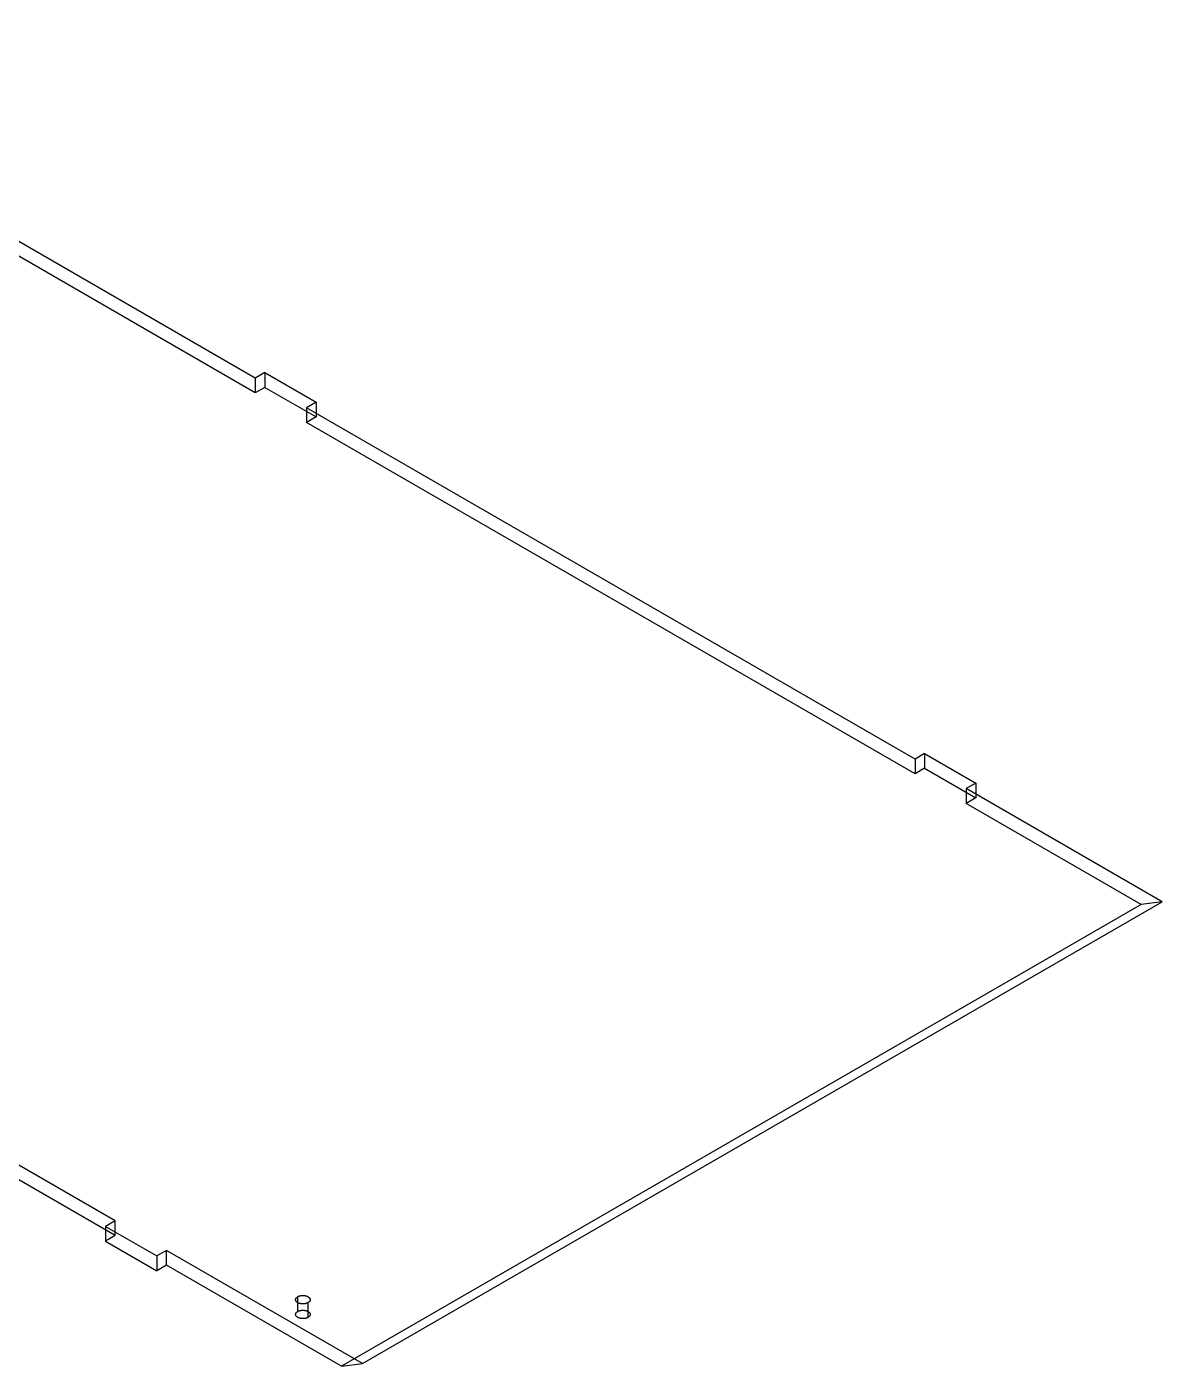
# Model space of a CAD drawing. Header units: inches. Extents: x 2 to 168, y 2 to 108.
# Drawn here: x 156.7 to 161.53, y 53.86 to 59.55 of the extents above; entities that cross this region are included whole.
import ezdxf

# ---------------------------------------------------------------- set-up
doc = ezdxf.new("R2010")
doc.units = ezdxf.units.IN
doc.header["$MEASUREMENT"] = 0

msp = doc.modelspace()

# ---------------------------------------------------------------- linework, layer by layer
at = {"layer": 'OUTLINE'}
for p, q in [((157.6733, 58.0586), (155.087, 59.5519)), ((157.6733, 57.9958), (155.087, 59.4891)), ((157.7141, 58.0822), (157.6733, 58.0586)), ((157.7141, 58.0822), (157.7141, 58.0193)), ((157.7141, 58.0822), (157.9317, 57.9565)), ((157.6733, 58.0586), (157.6733, 57.9958)), ((157.7141, 58.0193), (157.6733, 57.9958)), ((157.7141, 58.0193), (157.9317, 57.8937)), ((157.9317, 57.9565), (157.8909, 57.933)), ((157.9317, 57.9565), (157.9317, 57.8937)), ((157.8909, 57.933), (157.8909, 57.8702)), ((160.4773, 56.4397), (157.8909, 57.933)), ((157.9317, 57.8937), (157.8909, 57.8702)), ((160.4773, 56.3769), (157.8909, 57.8702)), ((160.5181, 56.4632), (160.4773, 56.4397)), ((160.4773, 56.4397), (160.4773, 56.3769)), ((160.5181, 56.4632), (160.7357, 56.3376)), ((160.5181, 56.4632), (160.5181, 56.4004)), ((160.5181, 56.4004), (160.4773, 56.3769)), ((160.5181, 56.4004), (160.7357, 56.2748)), ((160.7357, 56.3376), (160.6949, 56.3141)), ((160.6949, 56.3141), (160.6949, 56.2513)), ((161.5278, 55.8332), (160.6949, 56.3141)), ((160.7357, 56.3376), (160.7357, 56.2748)), ((160.7357, 56.2748), (160.6949, 56.2513)), ((161.4387, 55.8218), (160.6949, 56.2513)), ((157.0777, 54.4769), (154.4913, 55.9702)), ((157.0777, 54.4141), (154.4913, 55.9073)), ((161.4387, 55.8218), (158.0391, 53.859)), ((158.1282, 53.8704), (161.5278, 55.8332)), ((161.5278, 55.8332), (161.4387, 55.8218)), ((157.0777, 54.4769), (157.0369, 54.4533)), ((157.0369, 54.4533), (157.0369, 54.3905)), ((157.0369, 54.4533), (157.2545, 54.3277)), ((157.0777, 54.4141), (157.0777, 54.4769)), ((157.0777, 54.4141), (157.0369, 54.3905)), ((157.0369, 54.3905), (157.2545, 54.2649)), ((157.2953, 54.3512), (157.2545, 54.3277)), ((157.2545, 54.3277), (157.2545, 54.2649)), ((157.2953, 54.2884), (157.2953, 54.3512)), ((158.1282, 53.8704), (157.2953, 54.3512)), ((157.2953, 54.2884), (157.2545, 54.2649)), ((158.0391, 53.859), (157.2953, 54.2884)), ((157.8447, 54.1427), (157.8448, 54.1435)), ((157.8447, 54.1418), (157.8447, 54.1427)), ((157.8447, 54.1409), (157.8447, 54.1418)), ((157.8448, 54.14), (157.8447, 54.1409)), ((157.8448, 54.1435), (157.845, 54.1444)), ((157.845, 54.1392), (157.8448, 54.14)), ((157.845, 54.1444), (157.8453, 54.1453)), ((157.8453, 54.1453), (157.8456, 54.1461)), ((157.8456, 54.1461), (157.846, 54.147)), ((157.846, 54.147), (157.8465, 54.1478)), ((157.8465, 54.1478), (157.847, 54.1486)), ((157.847, 54.1486), (157.8476, 54.1494)), ((157.8476, 54.1494), (157.8483, 54.1502)), ((157.8483, 54.1502), (157.8491, 54.151)), ((157.8491, 54.151), (157.8499, 54.1517)), ((157.8499, 54.1517), (157.8508, 54.1524)), ((157.8508, 54.1524), (157.8517, 54.1531)), ((157.8517, 54.1531), (157.8527, 54.1538)), ((157.8527, 54.1538), (157.8537, 54.1544)), ((157.8537, 54.1544), (157.8548, 54.155)), ((157.8537, 54.0916), (157.8537, 54.1544)), ((157.8548, 54.155), (157.856, 54.1556)), ((157.856, 54.1556), (157.8572, 54.1561)), ((157.8572, 54.1561), (157.8584, 54.1566)), ((157.8584, 54.1566), (157.8597, 54.1571)), ((157.8597, 54.1571), (157.861, 54.1575)), ((157.861, 54.1575), (157.8624, 54.1579)), ((157.8624, 54.1579), (157.8638, 54.1583)), ((157.8638, 54.1583), (157.8652, 54.1586)), ((157.8652, 54.1586), (157.8666, 54.1589)), ((157.8666, 54.1589), (157.8681, 54.1591)), ((157.8681, 54.1591), (157.8696, 54.1593)), ((157.8696, 54.1593), (157.8711, 54.1595)), ((157.8711, 54.1595), (157.8726, 54.1596)), ((157.8726, 54.1596), (157.8741, 54.1596)), ((157.8741, 54.1596), (157.8756, 54.1597)), ((157.8756, 54.1597), (157.8771, 54.1596)), ((157.8771, 54.1596), (157.8786, 54.1596)), ((157.8786, 54.1596), (157.8801, 54.1595)), ((157.8801, 54.1595), (157.8816, 54.1593)), ((157.8816, 54.1593), (157.8831, 54.1591)), ((157.8831, 54.1591), (157.8846, 54.1589)), ((157.8846, 54.1589), (157.886, 54.1586)), ((157.886, 54.1586), (157.8874, 54.1583)), ((157.8874, 54.1583), (157.8888, 54.1579)), ((157.8888, 54.1579), (157.8902, 54.1575)), ((157.8902, 54.1575), (157.8915, 54.1571)), ((157.8915, 54.1571), (157.8928, 54.1566)), ((157.8928, 54.1566), (157.894, 54.1561)), ((157.894, 54.1561), (157.8952, 54.1556)), ((157.8952, 54.1556), (157.8964, 54.155)), ((157.8964, 54.155), (157.8975, 54.1544)), ((157.8975, 54.1544), (157.8985, 54.1538)), ((157.8985, 54.1538), (157.8995, 54.1531)), ((157.8995, 54.1531), (157.9004, 54.1524)), ((157.9004, 54.1524), (157.9013, 54.1517)), ((157.9013, 54.1517), (157.9021, 54.151)), ((157.9021, 54.151), (157.9029, 54.1502)), ((157.9029, 54.1502), (157.9036, 54.1494)), ((157.9036, 54.1494), (157.9042, 54.1486)), ((157.9042, 54.1486), (157.9047, 54.1478)), ((157.9047, 54.1478), (157.9052, 54.147)), ((157.9052, 54.147), (157.9056, 54.1461)), ((157.9056, 54.1461), (157.9059, 54.1453)), ((157.9059, 54.1453), (157.9062, 54.1444)), ((157.9062, 54.1444), (157.9064, 54.1435)), ((157.9064, 54.14), (157.9062, 54.1392)), ((157.9064, 54.1435), (157.9065, 54.1427)), ((157.9065, 54.1409), (157.9064, 54.14)), ((157.9065, 54.1427), (157.9065, 54.1418)), ((157.9065, 54.1418), (157.9065, 54.1409)), ((157.8453, 54.1383), (157.845, 54.1392)), ((157.8456, 54.1375), (157.8453, 54.1383)), ((157.8453, 54.0825), (157.8456, 54.0833)), ((157.846, 54.1366), (157.8456, 54.1375)), ((157.8456, 54.0833), (157.846, 54.0842)), ((157.8465, 54.1358), (157.846, 54.1366)), ((157.846, 54.0842), (157.8465, 54.085)), ((157.847, 54.135), (157.8465, 54.1358)), ((157.8465, 54.085), (157.847, 54.0858)), ((157.8476, 54.1342), (157.847, 54.135)), ((157.847, 54.0858), (157.8476, 54.0866)), ((157.8483, 54.1334), (157.8476, 54.1342)), ((157.8476, 54.0866), (157.8483, 54.0874)), ((157.8491, 54.1326), (157.8483, 54.1334)), ((157.8483, 54.0874), (157.8491, 54.0882)), ((157.8499, 54.1319), (157.8491, 54.1326)), ((157.8491, 54.0882), (157.8499, 54.0889)), ((157.8508, 54.1312), (157.8499, 54.1319)), ((157.8499, 54.0889), (157.8508, 54.0896)), ((157.8517, 54.1305), (157.8508, 54.1312)), ((157.8508, 54.0896), (157.8517, 54.0903)), ((157.8527, 54.1298), (157.8517, 54.1305)), ((157.8517, 54.0903), (157.8527, 54.091)), ((157.8537, 54.1292), (157.8527, 54.1298)), ((157.8527, 54.091), (157.8537, 54.0916)), ((157.8548, 54.1286), (157.8537, 54.1292)), ((157.8537, 54.0916), (157.8548, 54.0922)), ((157.856, 54.128), (157.8548, 54.1286)), ((157.8548, 54.0922), (157.856, 54.0928)), ((157.8572, 54.1275), (157.856, 54.128)), ((157.856, 54.0928), (157.8572, 54.0933)), ((157.8584, 54.127), (157.8572, 54.1275)), ((157.8572, 54.0933), (157.8584, 54.0938)), ((157.8597, 54.1265), (157.8584, 54.127)), ((157.8584, 54.0938), (157.8597, 54.0943)), ((157.861, 54.1261), (157.8597, 54.1265)), ((157.8597, 54.0943), (157.861, 54.0947)), ((157.8624, 54.1257), (157.861, 54.1261)), ((157.861, 54.0947), (157.8624, 54.0951)), ((157.8638, 54.1253), (157.8624, 54.1257)), ((157.8624, 54.0951), (157.8638, 54.0955)), ((157.8652, 54.125), (157.8638, 54.1253)), ((157.8638, 54.0955), (157.8652, 54.0958)), ((157.8666, 54.1247), (157.8652, 54.125)), ((157.8652, 54.0958), (157.8666, 54.0961)), ((157.8681, 54.1245), (157.8666, 54.1247)), ((157.8666, 54.0961), (157.8681, 54.0963)), ((157.8696, 54.1243), (157.8681, 54.1245)), ((157.8681, 54.0963), (157.8696, 54.0965)), ((157.8711, 54.1241), (157.8696, 54.1243)), ((157.8696, 54.0965), (157.8711, 54.0966)), ((157.8726, 54.124), (157.8711, 54.1241)), ((157.8711, 54.0966), (157.8726, 54.0968)), ((157.8741, 54.124), (157.8726, 54.124)), ((157.8726, 54.0968), (157.8741, 54.0968)), ((157.8756, 54.1239), (157.8741, 54.124)), ((157.8741, 54.0968), (157.8756, 54.0968)), ((157.8771, 54.124), (157.8756, 54.1239)), ((157.8756, 54.0968), (157.8771, 54.0968)), ((157.8786, 54.124), (157.8771, 54.124)), ((157.8771, 54.0968), (157.8786, 54.0968)), ((157.8801, 54.1241), (157.8786, 54.124)), ((157.8786, 54.0968), (157.8801, 54.0966)), ((157.8816, 54.1243), (157.8801, 54.1241)), ((157.8801, 54.0966), (157.8816, 54.0965)), ((157.8831, 54.1245), (157.8816, 54.1243)), ((157.8816, 54.0965), (157.8831, 54.0963)), ((157.8846, 54.1247), (157.8831, 54.1245)), ((157.8831, 54.0963), (157.8846, 54.0961)), ((157.886, 54.125), (157.8846, 54.1247)), ((157.8846, 54.0961), (157.886, 54.0958)), ((157.8874, 54.1253), (157.886, 54.125)), ((157.886, 54.0958), (157.8874, 54.0955)), ((157.8888, 54.1257), (157.8874, 54.1253)), ((157.8874, 54.0955), (157.8888, 54.0951)), ((157.8902, 54.1261), (157.8888, 54.1257)), ((157.8888, 54.0951), (157.8902, 54.0947)), ((157.8915, 54.1265), (157.8902, 54.1261)), ((157.8902, 54.0947), (157.8915, 54.0943)), ((157.8928, 54.127), (157.8915, 54.1265)), ((157.8915, 54.0943), (157.8928, 54.0938)), ((157.894, 54.1275), (157.8928, 54.127)), ((157.8928, 54.0938), (157.894, 54.0933)), ((157.8952, 54.128), (157.894, 54.1275)), ((157.894, 54.0933), (157.8952, 54.0928)), ((157.8964, 54.1286), (157.8952, 54.128)), ((157.8952, 54.0928), (157.8964, 54.0922)), ((157.8975, 54.1292), (157.8964, 54.1286)), ((157.8964, 54.0922), (157.8975, 54.0916)), ((157.8985, 54.1298), (157.8975, 54.1292)), ((157.8975, 54.0664), (157.8975, 54.1292)), ((157.8975, 54.0916), (157.8985, 54.091)), ((157.8995, 54.1305), (157.8985, 54.1298)), ((157.8985, 54.091), (157.8995, 54.0903)), ((157.9004, 54.1312), (157.8995, 54.1305)), ((157.8995, 54.0903), (157.9004, 54.0896)), ((157.9013, 54.1319), (157.9004, 54.1312)), ((157.9004, 54.0896), (157.9013, 54.0889)), ((157.9021, 54.1326), (157.9013, 54.1319)), ((157.9013, 54.0889), (157.9021, 54.0882)), ((157.9029, 54.1334), (157.9021, 54.1326)), ((157.9021, 54.0882), (157.9029, 54.0874)), ((157.9036, 54.1342), (157.9029, 54.1334)), ((157.9029, 54.0874), (157.9036, 54.0866)), ((157.9042, 54.135), (157.9036, 54.1342)), ((157.9036, 54.0866), (157.9042, 54.0858)), ((157.9047, 54.1358), (157.9042, 54.135)), ((157.9042, 54.0858), (157.9047, 54.085)), ((157.9052, 54.1366), (157.9047, 54.1358)), ((157.9047, 54.085), (157.9052, 54.0842)), ((157.9056, 54.1375), (157.9052, 54.1366)), ((157.9052, 54.0842), (157.9056, 54.0833)), ((157.9059, 54.1383), (157.9056, 54.1375)), ((157.9056, 54.0833), (157.9059, 54.0825)), ((157.9062, 54.1392), (157.9059, 54.1383)), ((157.8447, 54.0799), (157.8448, 54.0807)), ((157.8447, 54.079), (157.8447, 54.0799)), ((157.8447, 54.0781), (157.8447, 54.079)), ((157.8448, 54.0772), (157.8447, 54.0781)), ((157.8448, 54.0807), (157.845, 54.0816)), ((157.845, 54.0764), (157.8448, 54.0772)), ((157.845, 54.0816), (157.8453, 54.0825)), ((157.8453, 54.0755), (157.845, 54.0764)), ((157.8456, 54.0746), (157.8453, 54.0755)), ((157.846, 54.0738), (157.8456, 54.0746)), ((157.8465, 54.073), (157.846, 54.0738)), ((157.847, 54.0722), (157.8465, 54.073)), ((157.8476, 54.0714), (157.847, 54.0722)), ((157.8483, 54.0706), (157.8476, 54.0714)), ((157.8491, 54.0698), (157.8483, 54.0706)), ((157.8499, 54.0691), (157.8491, 54.0698)), ((157.8508, 54.0684), (157.8499, 54.0691)), ((157.8517, 54.0677), (157.8508, 54.0684)), ((157.8527, 54.067), (157.8517, 54.0677)), ((157.8537, 54.0664), (157.8527, 54.067)), ((157.8548, 54.0658), (157.8537, 54.0664)), ((157.856, 54.0652), (157.8548, 54.0658)), ((157.8572, 54.0646), (157.856, 54.0652)), ((157.8584, 54.0641), (157.8572, 54.0646)), ((157.8597, 54.0637), (157.8584, 54.0641)), ((157.861, 54.0632), (157.8597, 54.0637)), ((157.8624, 54.0628), (157.861, 54.0632)), ((157.8638, 54.0625), (157.8624, 54.0628)), ((157.8652, 54.0622), (157.8638, 54.0625)), ((157.8666, 54.0619), (157.8652, 54.0622)), ((157.8681, 54.0617), (157.8666, 54.0619)), ((157.8696, 54.0615), (157.8681, 54.0617)), ((157.8711, 54.0613), (157.8696, 54.0615)), ((157.8726, 54.0612), (157.8711, 54.0613)), ((157.8741, 54.0612), (157.8726, 54.0612)), ((157.8756, 54.0611), (157.8741, 54.0612)), ((157.8771, 54.0612), (157.8756, 54.0611)), ((157.8786, 54.0612), (157.8771, 54.0612)), ((157.8801, 54.0613), (157.8786, 54.0612)), ((157.8816, 54.0615), (157.8801, 54.0613)), ((157.8831, 54.0617), (157.8816, 54.0615)), ((157.8846, 54.0619), (157.8831, 54.0617)), ((157.886, 54.0622), (157.8846, 54.0619)), ((157.8874, 54.0625), (157.886, 54.0622)), ((157.8888, 54.0628), (157.8874, 54.0625)), ((157.8902, 54.0632), (157.8888, 54.0628)), ((157.8915, 54.0637), (157.8902, 54.0632)), ((157.8928, 54.0641), (157.8915, 54.0637)), ((157.894, 54.0646), (157.8928, 54.0641)), ((157.8952, 54.0652), (157.894, 54.0646)), ((157.8964, 54.0658), (157.8952, 54.0652)), ((157.8975, 54.0664), (157.8964, 54.0658)), ((157.8985, 54.067), (157.8975, 54.0664)), ((157.8995, 54.0677), (157.8985, 54.067)), ((157.9004, 54.0684), (157.8995, 54.0677)), ((157.9013, 54.0691), (157.9004, 54.0684)), ((157.9021, 54.0698), (157.9013, 54.0691)), ((157.9029, 54.0706), (157.9021, 54.0698)), ((157.9036, 54.0714), (157.9029, 54.0706)), ((157.9042, 54.0722), (157.9036, 54.0714)), ((157.9047, 54.073), (157.9042, 54.0722)), ((157.9052, 54.0738), (157.9047, 54.073)), ((157.9056, 54.0746), (157.9052, 54.0738)), ((157.9059, 54.0755), (157.9056, 54.0746)), ((157.9059, 54.0825), (157.9062, 54.0816)), ((157.9062, 54.0764), (157.9059, 54.0755)), ((157.9062, 54.0816), (157.9064, 54.0807)), ((157.9064, 54.0772), (157.9062, 54.0764)), ((157.9064, 54.0807), (157.9065, 54.0799)), ((157.9065, 54.0781), (157.9064, 54.0772)), ((157.9065, 54.0799), (157.9065, 54.079)), ((157.9065, 54.079), (157.9065, 54.0781)), ((158.0391, 53.859), (158.1282, 53.8704))]:
    msp.add_line(p, q, dxfattribs=at)

doc.saveas('drawing.dxf')
